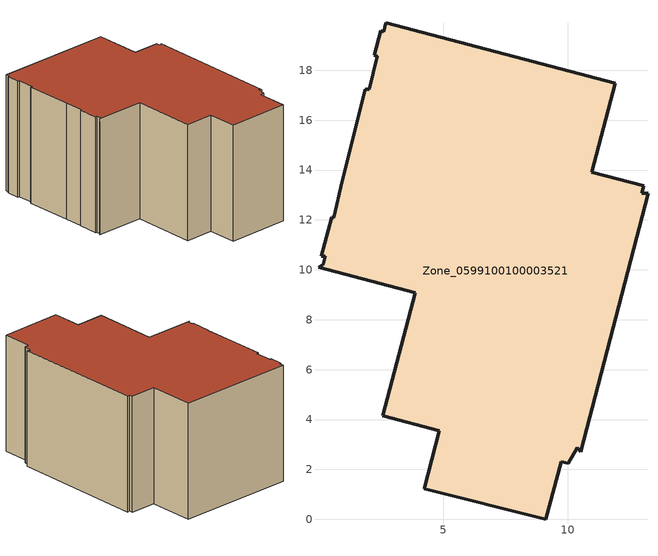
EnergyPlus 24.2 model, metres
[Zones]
Zone_0599100100003521
 floor ground (C_G): 4.84,3.55 2.58,4.15 3.88,9.07 0,10.11 0.19,10.22 0.27,10.55 0.12,10.54 0.53,12.11 0.61,12.09 0.95,13.58 1.88,17.23 2.04,17.25 2.37,18.56 2.24,18.61 2.49,19.58 2.61,19.55 2.7,19.91 11.89,17.49 10.96,13.92 13.05,13.36 12.97,13.06 13.21,13.07 10.51,2.71 10.38,2.87 10.02,2.24 9.74,2.31 9.12,0 4.23,1.23 z0
 wall outside (C_F): 11.89,17.49 2.7,19.91 2.61,19.55 2.49,19.58 2.24,18.61 2.37,18.56 2.04,17.25 1.88,17.23 0.95,13.58 0.61,12.09 0.53,12.11 0.12,10.54 0.27,10.55 0.19,10.22 0,10.11 3.88,9.07 2.58,4.15 4.84,3.55 4.23,1.23 9.12,0 9.74,2.31 10.02,2.24 10.38,2.87 10.51,2.71 13.21,13.07 12.97,13.06 13.05,13.36 10.96,13.92 11.89,17.49 z0:9.4
 roof outside (C_R): 0.19,10.22 0,10.11 3.88,9.07 2.58,4.15 4.84,3.55 4.23,1.23 9.12,0 9.74,2.31 10.02,2.24 10.38,2.87 10.51,2.71 13.21,13.07 12.97,13.06 13.05,13.36 10.96,13.92 11.89,17.49 2.7,19.91 2.61,19.55 2.49,19.58 2.24,18.61 2.37,18.56 2.04,17.25 1.88,17.23 0.95,13.58 0.61,12.09 0.53,12.11 0.12,10.54 0.27,10.55 z9.4
[BUILDING]
Pand.0599100100003521: North Axis=0; Terrain=City; Loads Convergence Tolerance Value=0.04; Temperature Convergence Tolerance Value=0.4; Solar Distribution=FullExterior; Maximum Number of Warmup Days=25; Minimum Number of Warmup Days=1
[Site:Location]
Rotterdam.The.Hague.AP_ZH_NLD Design_Conditions: Latitude=51.96; Longitude=4.45; Time Zone=1; Elevation=-4.5
[SITE:GROUNDTEMPERATURE:BUILDINGSURFACE]
18, 18, 18, 18, 18, 18, 18, 18, 18, 18, 18, 18
[MATERIAL] Thermal Absorptance=0.9; Solar Absorptance=0.7; Visible Absorptance=0.7
Name | Roughness | Thickness | Conductivity | Density | Specific Heat
G.D.2006-2014 | MediumSmooth | 0.15 | 0.06 | 540 | 1210
F.D.2006-2014 | Rough | 0.3 | 0.12 | 1920 | 840
R.D.2006-2014 | MediumRough | 0.2 | 0.08 | 1500 | 1000
[CONSTRUCTION]
C_G: G.D.2006-2014
C_F: F.D.2006-2014
C_R: R.D.2006-2014
[ZONE]
Zone_0599100100003521: Type=1; Multiplier=1; Ceiling Height=Autocalculate; Volume=Autocalculate; Floor Area=autocalculate; Part of Total Floor Area=Yes
[ZONEINFILTRATION:DESIGNFLOWRATE]
Infil_Zone_0599100100003521: Zone or ZoneList or Space or SpaceList=Zone_0599100100003521; Schedule=AlwaysOn; Design Flow Rate Calculation Method=Flow/Area; Flow Rate per Floor Area=0.0021; Constant Term Coefficient=1; Temperature Term Coefficient=0; Velocity Term Coefficient=0; Velocity Squared Term Coefficient=0
[HVACTEMPLATE:ZONE:IDEALLOADSAIRSYSTEM]
Zone_0599100100003521: Maximum Heating Supply Air Temperature=50; Minimum Cooling Supply Air Temperature=13; Maximum Heating Supply Air Humidity Ratio=0.0156; Minimum Cooling Supply Air Humidity Ratio=0.0077; Heating Limit=NoLimit; Cooling Limit=NoLimit; Dehumidification Control Type=ConstantSensibleHeatRatio; Cooling Sensible Heat Ratio=0.7; Dehumidification Setpoint=60; Humidification Control Type=None; Humidification Setpoint=30; Outdoor Air Method=None; Outdoor Air Flow Rate per Person=0.00944; Outdoor Air Flow Rate per Zone Floor Area=0; Outdoor Air Flow Rate per Zone=0; Demand Controlled Ventilation Type=None; Outdoor Air Economizer Type=NoEconomizer; Heat Recovery Type=None; Sensible Heat Recovery Effectiveness=0.7; Latent Heat Recovery Effectiveness=0.65
[ZONECONTROL:THERMOSTAT]
ThermostatControl_Zone_0599100100003521: Zone or ZoneList=Zone_0599100100003521; Control Type Schedule=DualSetpointControlType; Control 1=Thermostat_Zone_0599100100003521; Temperature Difference Between Cutout And Setpoint=0
[THERMOSTATSETPOINT:DUALSETPOINT]
Thermostat_Zone_0599100100003521: Heating Setpoint Temperature Schedule=HeatingSetpoint_Zone_0599100100003521; Cooling Setpoint Temperature Schedule=CoolingSetpoint_Zone_0599100100003521
[SCHEDULE:COMPACT]
HeatingSetpoint_Zone_0599100100003521: Through: 12/31, For: AllDays, Until: 24:00, 21
CoolingSetpoint_Zone_0599100100003521: Through: 12/31, For: AllDays, Until: 24:00, 24
DualSetpointControlType: Through: 12/31, For: AllDays, Until: 24:00, 4
AlwaysOn: Through: 12/31, For: AllDays, Until: 24:00, 1
